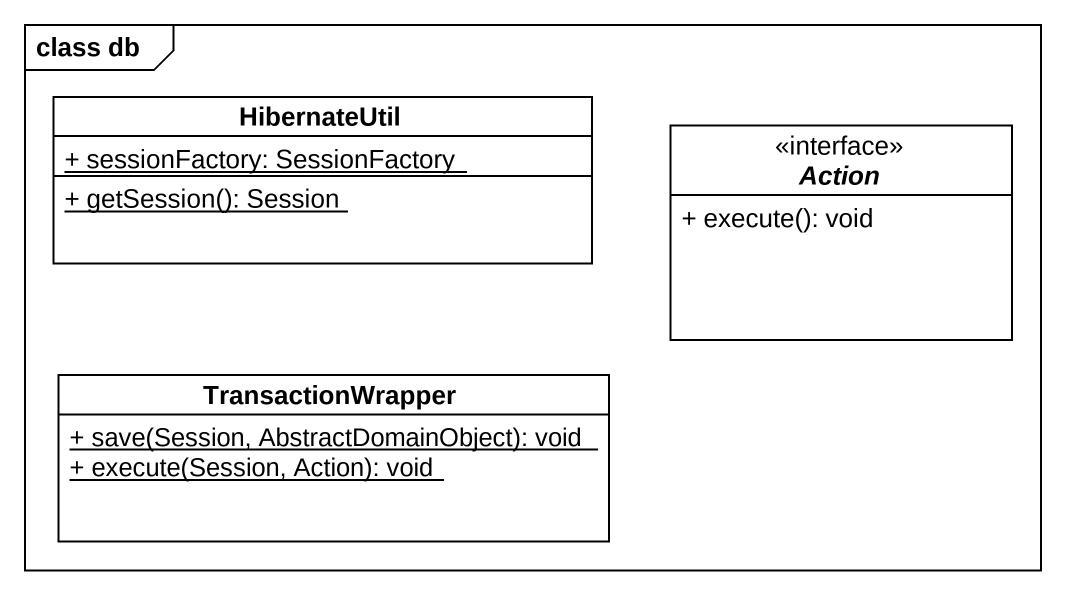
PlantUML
@startuml
mainframe class db
hide circle
hide empty members
skinparam classAttributeIconSize 0
class HibernateUtil {
  {static} + sessionFactory: SessionFactory
  {static} + getSession(): Session
}
interface "Action" as Action_ <<interface>> {
  + execute(): void
}
class TransactionWrapper {
  {static} + save(Session, AbstractDomainObject): void
  {static} + execute(Session, Action): void
}
@enduml
